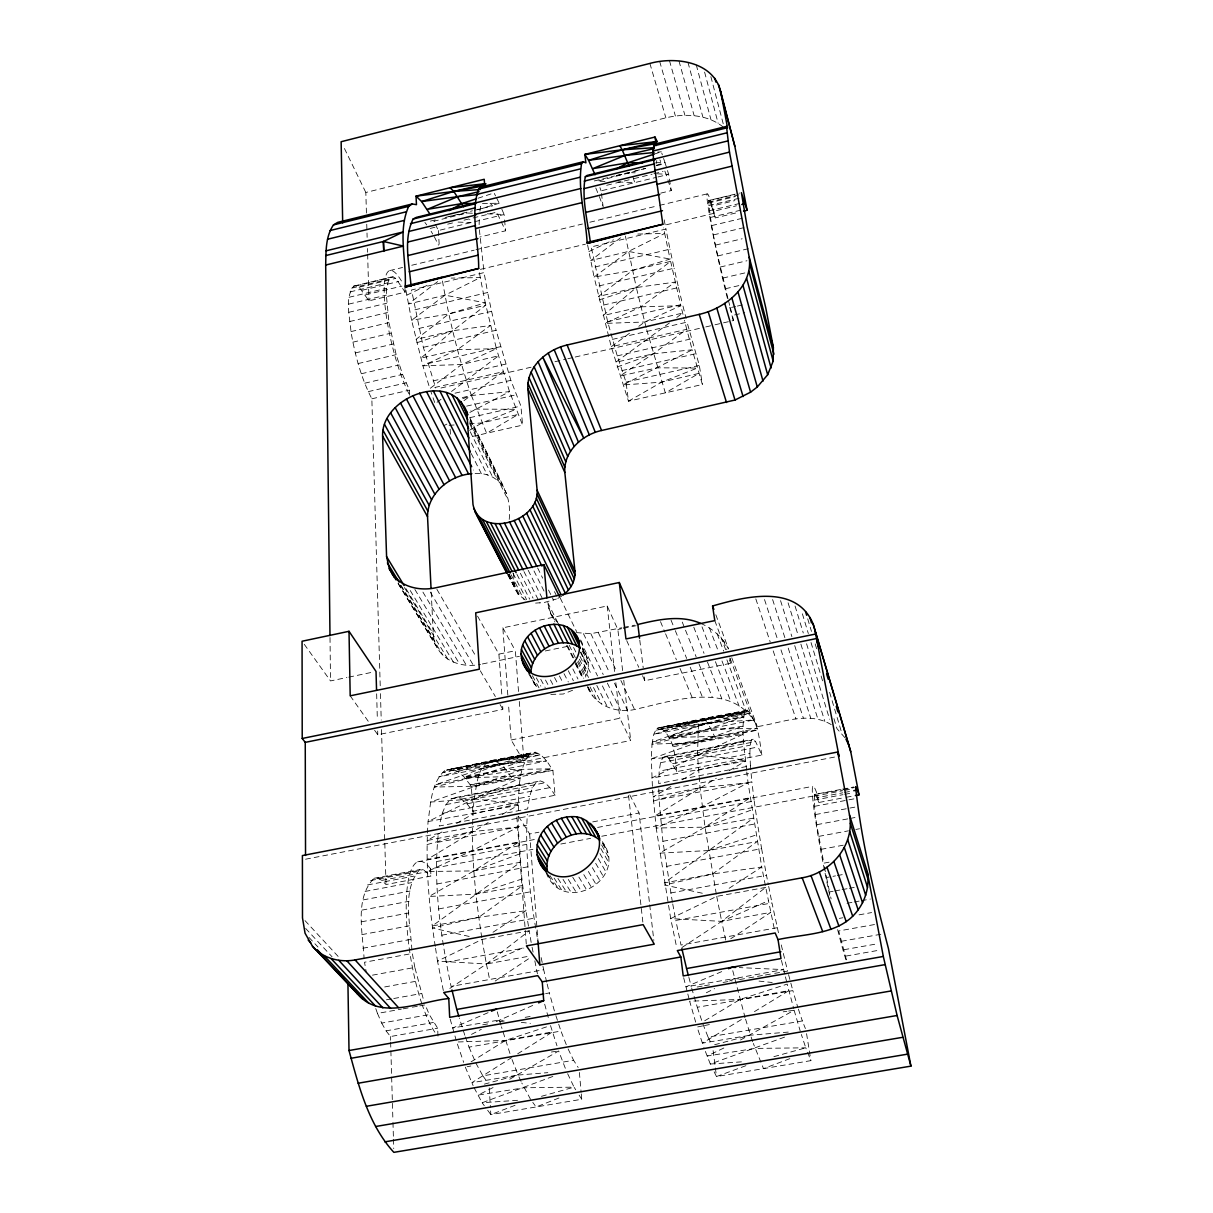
<?xml version="1.0" encoding="UTF-8"?>
<svg xmlns="http://www.w3.org/2000/svg" width="1213" height="1213" viewBox="0 0 1213 1213"><rect width="100%" height="100%" fill="white"/><g stroke="black" fill="none" stroke-linecap="round" stroke-linejoin="round"><path stroke-width="0.75" stroke-dasharray="5 3.75" d="M829.055 862.185L823.688 863.186C820.367 840.457 813.392 817.456 814.62 794.439L840.685 789.481M411.874 949.961C410.676 924.276 401.276 890.66 419.728 869.6L423.246 869.615L430.918 876.044L386.022 884.55L381.883 880.38L377.85 878.257L374.044 878.288C354.135 898.53 362.99 932.994 364.082 958.74M481.758 937.588C474.814 891.798 469.719 845.173 474.147 798.867C477.027 786.145 476.588 766.328 490.977 760.657L535.251 752.227L540.786 754.774L546.684 760.869L552.885 770.316L555.069 795.273L472.827 811.254L466.975 803.794L461.304 799.14L455.891 797.472L450.811 799.049L445.959 804.628L442.199 813.407L439.227 826.038L527.655 808.919L529.641 796.38L532.446 787.737L536.252 782.324L540.437 780.914L545.016 782.764L549.914 787.616L555.069 795.273M479.135 224.648L479.393 215.929M749.877 753.485L750.18 745.191L751.347 740.218L753.182 739.248L755.578 741.568L761.855 755.077L676.748 771.62L668.909 758.519L665.588 756.396L662.798 757.534L660.524 762.704L659.175 771.15L658.674 783.537L750.422 765.767L749.877 753.485L659.175 771.15M546.729 982.242L543.682 969.748L451.069 986.427C440.653 936.269 432.935 884.55 438.348 833.316M409.691 395.226L409.463 390.116L402.58 374.392L396.151 354.651L388.964 322.582L386.356 295.108L386.644 288.254L388.888 279.187L390.768 277.171L393.088 276.913L395.756 278.368L405.127 292.181L368.995 300.839L359.109 287.193L356.243 285.783L353.741 286.101C344.219 298.777 350.087 317.018 350.951 331.604C354.969 354.742 361.004 377.865 371.845 398.804L380.23 686.088M435.27 946.383C428.75 905.171 425.308 863.262 428.068 821.55C430.751 804.113 430.827 783.264 444.822 770.482L535.251 752.227M761.855 755.077C759.353 739.733 758.504 722.144 747.284 710.181L745.025 710.939C740.4 730.317 745.04 750.62 746.556 770.194M538.648 945.412C531.036 902.245 524.623 858.288 527.321 814.348M472.827 811.254L471.357 786.342L464.321 777.139L457.513 771.271L450.978 768.951L537.571 753.303L490.977 760.657L444.822 770.482L530.187 753.546C516.859 770.391 519.24 794.06 518.194 814.348M656.491 163.376L656.764 160.571M727.952 298.716C720.598 266.269 711.106 233.76 708.665 200.539L739.581 193.079M747.284 710.181L702.433 718.718L699.825 721.022L698.4 725.768L697.505 755.214L700.068 787.722L705.026 827.13L716.398 894.663M479.923 211.107L480.651 206.498L477.058 207.378M546.153 872.754C563.014 916.831 630.078 878.667 602.285 841.655M578.404 660.903L585.924 675.975C590.731 666.741 587.668 656.188 582.467 647.878M405.93 290.301L411.601 320.308L448.825 313.894L485.806 305.145L452.692 330.77L420.881 358.169L457.483 349.662L496.42 348.677L509.521 391.632L522.591 425.126L472.327 436.483M587.623 245.041L594.097 277.049L632.473 270.393L670.592 261.386L636.325 287.557L603.104 315.592L640.889 306.828L680.827 305.721L684.026 318.473M449.811 988.443L486.413 964.017L529.247 930.796L531.415 943.987M681.918 947.55L721.69 921.364L765.737 887.4L774.804 931.281M437.62 281.613L408.447 304.023L445.004 295.184L480.272 277.58L479.302 272.106M620.571 237.763L590.701 260.568L628.455 251.44L664.694 233.457L663.587 227.938M463.973 400.654L503.077 371.724L431.661 388.205M669.455 322.916L615.719 362.278L653.201 353.817L692.183 349.799L702.388 384.491L628.486 401.185L611.231 346.751L594.097 277.049L628.455 251.44L670.076 259.051L680.827 305.721L644.679 322.006L638.599 326.509M676.793 317.427L682.661 313.045L644.679 322.006L605.014 323.386L640.889 306.828L675.232 282.053L636.325 287.557L598.479 296.472L632.473 270.393L670.076 259.051L664.694 233.457L634.49 234.124M441.047 399.289L435.088 403.732L431.009 391.981M451.494 391.511L498.482 355.834L461.607 364.522L422.897 365.795L411.601 320.308L445.004 295.184L485.276 302.841L496.42 348.677L461.607 364.522L429.842 388.63L422.897 365.795L457.483 349.662L490.461 325.478L452.692 330.77L416.014 339.397L448.825 313.894L485.276 302.841L480.272 277.58L451.1 278.095M629.471 333.257L611.231 346.751L686.74 329.314L692.183 349.799L622.785 385.006L661.722 382.125L698.991 373.377L665.331 392.86L646.559 329.239M664.208 219.856L665.922 229.03L591.156 246.936L607.668 321.703L617.235 355.879L625.999 382.125L628.486 401.185L661.722 382.125L697.354 368.055L657.279 367.812L619.949 376.03L653.201 353.817L686.74 329.314L684.481 320.277M518.194 816.167L518.194 827.069L472.752 850.419L427.446 871.495L473.874 870.904L520.347 862.261L432.237 925.974L478.726 917.316L525.926 910.69L528.944 928.961M652.579 790.133L656.188 828.024L705.026 827.13L753.303 818.153L664.239 882.958L712.592 873.966L761.749 867.007L765.373 885.551M495.222 981.014L530.627 957.406M730.711 938.771L770.801 912.358L721.69 921.364L670.698 918.59L656.188 828.024L702.251 806.554L748.072 782.855L746.768 771.999M493.009 932.251L525.926 910.69L521.893 879.031L518.194 827.069L472.418 831.587L427.203 840.533L443.518 831.041M729.134 888.28L761.749 867.007L748.072 782.855L700.068 787.722L653.064 797.017L670.895 786.479M702.327 893.238L664.557 885.005L712.592 873.966L757.2 841.534L708.619 850.54L659.538 853.164L705.026 827.13L750.21 797.745L654.929 815.94L716.277 778.23M469.173 936.466L432.45 927.99L478.726 917.316L522.712 885.46L475.936 894.133L429.068 896.468L473.874 870.904L518.967 841.928L427.249 859.441L488.763 822.187M517.678 1053.809L552.537 1031.884L505.457 1040.42L456.695 1042.012L463.669 1062.361M471.084 1061.86L505.457 1040.42L547.048 1026.714M754.441 1011.627L788.935 990.596L740.036 999.451L689.651 1001.195L695.671 1022.134M704.708 1020.785L740.036 999.451L787.207 984.107L793.666 1008.458M469.507 430.297L481.925 422.928L515.965 409.312L476.345 409.099L470.917 410.297M509.748 1079.221L558.647 1050.974L565.774 1069.457M557.798 598.418L561.74 596.099M682.237 779.762L698.43 770.179L745.313 759.914L697.505 755.214L651.32 758.807L652.473 788.405M729.256 770.634L745.464 761.142L651.745 778.094L697.505 755.214L743.372 734.183L697.202 742.735L652.018 744.13L651.32 758.807L743.053 726.193L697.52 732.713L652.397 741.977L698.4 725.768L744.555 712.713L655.672 730.317L745.025 710.939L659.993 727.497L656.567 728.482L653.731 734.32L652.018 744.13L697.52 732.713L743.493 716.928L653.731 734.32L699.825 721.022L744.888 711.455L656.567 728.482L702.433 718.718L748.527 711.5L659.993 727.497C674.185 737.125 675.262 756.124 676.748 771.62M456.573 823.46L472.888 813.984L518.178 804.037L474.147 798.867L430.554 802.051L522.015 769.755L478.771 775.865L435.27 784.811L481.849 768.602L528.701 755.487L485.564 763.508L438.879 776.82L525.35 760.081L478.771 775.865L434.254 787.055L476.103 786.176L520.635 777.942L474.147 798.867L428.068 821.55L518.178 805.265L501.833 814.666M740.491 1039.996L794.136 1010.247L800.246 1031.126M471.493 1034.386L481.349 1029.306M496.132 1021.664L533.493 1005.107M443.624 425.763L446.9 424.095M469.81 412.435L509.521 391.632L471.417 395.529L460.515 397.985M706.315 992.78L714.639 988.58M729.635 980.999L734.623 978.482L783.674 969.596L739.324 967.595M493.054 1087.561L478.028 1095.081L524.031 1087.773L574.037 1087.151L575.72 1089.774M572.597 690.258L563.226 694.033L550.308 694.412M529.247 930.796L482.031 939.438L437.514 961.105L443.351 990.672M765.737 887.4L716.716 896.377L670.698 918.59L676.596 947.019M723.827 1048.017L707.179 1056.038L755.002 1048.411L805.781 1047.82L810.89 1060.632L716.489 1076.553L712.622 1068.729M406.734 295.168L430.236 283.887M588.866 251.591L613.535 239.825M435.543 948.232L437.514 961.105L486.413 964.017L524.501 947.065M725.723 940.105L721.69 921.364L768.345 900.789M488.081 1012.673L452.707 1027.987L499.422 1019.981L503.077 1020.376M535.585 603.104L544.379 602.467L556.388 599.025M721.72 971.613L685.982 986.821L734.623 978.482L742.144 979.285M552.855 1076.462L482.137 1102.753L473.707 1087.015M558.966 1097.992L536.116 1106.969L532.795 1102.42M515.025 1105.331L490.84 1114.595L485.397 1107.196M784.584 1037.115L710.302 1064.028L703.889 1047.607M789.875 1058.646L763.508 1068.623L753.318 1043.453M473.874 870.904L519.589 853.982M462.729 398.728L471.417 395.529C458.575 357.88 449.007 319.155 442.29 279.945M705.026 827.13L751.939 809.814M745.904 1065.696L716.489 1076.553L712.986 1049.654M617.099 366.993L653.201 353.817M485.564 763.508L529.747 754.107L486.807 762.416L442.957 772.469L495.42 761.173L540.786 754.774L500.241 763.978L464.321 777.139L546.684 760.869L500.241 763.978L453.723 769.921M673.503 746.617L757.837 730.044L714.7 736.382L668.909 737.565L711.318 729.074L757.185 728.437L672.699 745.055L715.518 738.353L707.725 722.918L668.53 736.822L753.758 719.991L707.725 722.918L661.692 728.71L704.859 719.658L750.225 713.305L707.725 722.918L664.011 730.378M416.787 342.779L452.692 330.77M599.267 299.899L636.325 287.557L625.392 236.05M477.998 198.25L494.055 192.928L495.541 195.884M654.262 154.096L661.312 151.777L662.359 154.87M475.936 894.133L521.893 879.031M708.619 850.54L756.033 835.029M474.147 798.867L519.513 784.629M697.505 755.214L743.63 740.718M477.619 209.758L499.24 203.268L500.635 206.483M605.014 181.434L597.584 181.146L645.589 168.44M656.188 165.286L665.012 162.648L668.666 174.338L671.274 190.577L660.236 193.261M427.021 844.612L472.418 831.587M653.352 801.08L700.068 787.722M541.438 1096.325L574.037 1087.151L566.426 1071.14M773.909 1056.659L805.781 1047.82L801.353 1034.462M484.366 1084.134L518.103 1075.052L547.836 1072.641M714.639 1044.742L750.483 1035.189L789.193 1032.02M472.403 213.215L466.808 213.003L433.86 221.251L437.59 221.373M366.432 213.033L365.826 192.488L665.876 117.843C685.466 113.143 708.362 114.31 724.297 127.926M430.388 221.115L435.876 219.765M445.019 217.521L472.479 210.804M474.298 210.349L492.599 205.861L488.839 201.843M594.325 180.949L614.475 176.006M616.31 175.551L632.807 171.518M634.642 171.063L645.634 168.364M656.642 165.681L662.131 164.331L659.857 159.873M434.967 227.256L429.523 228.59L432.738 234.033M447.673 224.147L453.116 222.813M464.018 220.16L471.281 218.385M473.085 217.946L496.693 212.169L505.548 230.804L479.787 237.051M606.667 185.301L613.945 183.512M615.764 183.072L632.125 179.069M633.929 178.629L652.109 174.187M653.928 173.747L663.026 171.518M435.361 224.344L438.363 230.546L471.144 222.555L469.704 219.371M474.814 221.661L504.123 214.504L504.426 218.128M603.195 207.105L601.087 190.835L656.188 177.386M657.962 176.962L668.666 174.338L657.507 173.838M389.707 270.59L402.564 267.482M411.738 265.268L474.147 250.181M475.981 249.742L582.452 224.011M589.806 222.237L657.719 205.816M659.554 205.376L707.285 193.853M353.741 286.101L390.768 277.171M356.243 285.783L393.088 276.913M708.665 200.539L734.593 194.58M351.664 288.148L388.888 279.187M708.468 202.177L739.551 194.687M359.109 287.193L395.756 278.368M709.271 200.691L710.272 202.601L735.457 196.536M350.087 291.908L387.493 282.902M708.68 205.603L739.93 198.083M362.247 290.241L398.713 281.477M710.272 202.601L711.622 206.195L734.881 200.6M349.071 297.276L386.644 288.254M709.317 210.744L740.809 203.178M365.568 294.835L401.867 286.116M711.622 206.195L713.274 211.365L736.412 205.801M480.439 269.362L585.424 244.177M666.468 224.739L714.351 213.245L715.185 217.915L738.232 212.396M348.631 304.145L386.356 295.108M710.363 217.461L741.977 209.879M479.378 229.697L484.063 272.591L411.525 289.968L423.352 347.327L435.679 387.993M348.798 312.302L386.644 303.265M711.773 225.573L743.524 217.991M349.587 321.551L387.523 312.514M713.547 234.882L745.373 227.301M414.922 309.815L487.641 292.515L484.063 272.591M595.022 266.981L669.985 249.15L665.922 229.03M350.951 331.604L388.964 322.582M715.609 245.087L742.174 238.779M352.862 342.172L390.92 333.181M717.899 255.913L749.816 248.362M418.788 328.496L491.583 311.301L487.641 292.515M599.055 285.919L674.094 268.194L669.985 249.15M355.288 352.938L393.346 343.976M720.355 267.012L746.965 260.75M423.352 347.327L496.102 330.285L510.87 380.336L520.923 406.052L522.591 425.126M603.513 305.085L678.492 287.511L674.094 268.194M358.123 363.566L396.151 354.651M722.903 278.065L745.934 272.667M361.292 373.756L399.259 364.901M725.465 288.739L739.612 285.434M427.825 363.612L500.438 346.691M607.668 321.703L682.525 304.266L686.118 318.549M364.719 383.202L402.58 374.392M368.267 391.632L406.021 382.883M728.437 300.521L730.317 307.708L735.594 306.48M737.352 306.085L742.629 304.857M433.177 380.882L505.563 364.127M612.429 339.382L687.028 322.127L699.34 365.447L702.388 384.491M371.845 398.804L409.463 390.116M714.988 324.796L733.38 320.55L732.47 315.456L744.737 312.62M440.956 388.008L531.067 367.221M554.978 361.701L566.016 359.154M567.851 358.73L573.37 357.456M575.205 357.031L703.949 327.343M705.784 326.919L713.153 325.22M455.027 393.179L510.87 380.336M617.235 355.879L691.486 338.791M466.596 406.128L516.192 394.786M621.935 370.602L695.731 353.726M469.81 417.681L520.923 406.052M625.999 382.125L699.34 365.447M507.822 695.125L502.834 627.834L607.182 605.984L617.857 629.486L622.648 670.88M304.266 644.3L330.512 680.933L346.888 677.521M348.722 677.142L372.376 672.229M576.342 632.61L590.852 633.686L621.829 627.788M623.634 627.409L634.49 625.165M477.558 616.128L498.907 654.125L515.343 650.729L518.573 692.077M617.857 629.486L621.511 628.728M623.346 628.349L636.143 625.696M482.38 663.966L519.391 656.324M545.304 650.956L569.367 645.998M481.849 768.602L525.487 759.687M698.4 725.768L743.508 716.549M374.605 730.256L377.789 734.744L502.895 709.423L502.622 705.739M642.526 675.671L644.785 680.69L730.726 663.284L729.892 657.901M467.141 1066.743L470.826 1066M702.615 1025.91L697.081 1027.032L703.388 1046.122M704.465 1025.546L711.834 1024.06M587.668 687.271C594.84 705.405 616.295 713.638 634.566 709.514C672.806 700.993 733.683 679.492 757.291 726.602C781.111 723.115 808.313 710.727 831.254 724.631M511.143 739.975L619.843 718.263L630.699 740.521L524.001 761.612L511.143 739.975L508.505 704.465M471.357 786.342L552.885 770.316L510.809 776.487L470.219 784.872L511.977 778.367C506.852 770.968 501.06 760.885 490.977 760.657M455.891 797.472L540.437 780.914M665.588 756.396L753.182 739.248M662.798 757.534L751.347 740.218M450.811 799.049L536.252 782.324M461.304 799.14L545.016 782.764M668.909 758.519L755.578 741.568M445.959 804.628L532.446 787.737M660.524 762.704L750.18 745.191M466.975 803.794L549.914 787.616M672.639 763.659L758.489 746.905M442.199 813.407L529.641 796.38M616.917 175.476L629.638 173.019M449.022 216.414L466.808 213.003M305.555 859.213L837.152 756.563M437.256 842.398L526.639 825.204M672.381 902.138L662.889 841.306L659.099 799.716L751.878 781.869L750.422 765.767M518.588 816.425L529.641 833.983L538.921 832.209M592.717 821.898L639.084 813.013L649.501 902.957M417.681 861.806L536.389 839.138M597.6 827.448L812.755 786.342M436.468 861.579L526.715 844.369M660.494 818.851L754.198 800.974L751.878 781.869M374.044 878.288L419.728 869.6M842.55 789.117L853.709 786.994M377.85 878.257L423.246 869.615M814.62 794.439L841.488 790.042M843.338 789.678L854.437 787.571M421.851 1003.773A91.036 23.381 81 0 1 406.598 894.754A91.036 23.381 81 0 1 430.6 868.811L532.916 849.358M560.815 844.036L590.579 838.38M601.739 836.257L817.517 795.212L818.805 802.49L844.384 797.638M370.587 880.532L416.559 871.783M814.105 796.168L842.792 790.709M844.582 790.376L851.753 789.011M381.883 880.38L427.006 871.798M815.606 794.955L817.016 797.684L842.732 792.802M844.582 792.438L851.92 791.043M367.554 884.929L413.83 876.15M814.075 800.155L842.959 794.667M844.764 794.318L851.981 792.953M846.219 797.29L853.527 795.91M365.068 891.449L411.632 882.624M814.545 806.327L854.528 798.76M436.892 883.989L527.943 866.795M662.889 841.306L757.458 823.46L754.198 800.974M363.172 899.91L410.024 891.07M815.5 814.56L855.756 806.963M361.974 910.114L409.084 901.274M816.94 824.658L848.236 818.79M850.07 818.441L857.439 817.062M361.489 921.804L408.842 912.964M818.82 836.364L848.433 830.829M855.832 829.434L859.532 828.752M438.681 908.931L530.384 891.813M666.331 866.431L761.612 848.645L757.458 823.46M361.747 934.647L409.312 925.807M821.095 849.327L843.399 845.173M362.778 948.248L410.479 939.453M441.759 935.208L533.963 918.211M670.668 892.995L766.48 875.316L768.314 884.52M824.4 866.764L826.538 877.53L835.514 875.877M837.304 875.559L842.671 874.558M482.031 939.438L486.413 964.017L530.066 956.026M372.467 975.161L414.831 967.443L423.564 1000.028M833.149 891.252L829.571 891.904L831.117 898.894M834.953 890.918L840.336 889.948M842.125 889.614L847.523 888.644M849.312 888.31L854.695 887.325M446.126 962.258L523.834 948.111M672.73 903.973L675.808 920.44L771.968 902.927L778.958 935.011M384.703 986.942L417.863 980.938M847.023 903.291L852.405 902.32M854.21 901.987L859.592 901.016M861.382 900.683L870.358 899.06M777.275 927.718L681.009 945.033L675.808 920.44M386.401 999.83L391.92 998.845M393.755 998.511L421.366 993.553M839.32 918.393L842.914 917.741M859.047 914.845L871.601 912.585M375.772 1008.594L377.47 1013.416L401.336 1009.155M403.171 1008.822L410.525 1007.518M412.359 1007.184L417.863 1006.199M419.698 1005.865L425.217 1004.88L429.296 1014.614L437.65 1028.199L437.999 1036.205M874.482 924.549L838.699 930.947L847.174 962.546M545.638 993.614L549.337 992.947L554.735 1012.127M377.47 1013.416L381.686 1023.075L429.296 1014.614M841.443 941.273L882.397 933.995M381.686 1023.075L386.068 1030.853L433.481 1022.453M843.914 949.718L877.272 943.82M386.068 1030.853L390.465 1036.539L437.65 1028.199M846.037 956.056L879.213 950.204M482.713 1024.818L488.248 1023.848M499.331 1021.892L504.881 1020.921M525.184 1017.343L530.733 1016.358M697.187 987.018L702.721 986.048M704.571 985.714L711.955 984.425M723.024 982.469L732.258 980.847M739.627 979.543L747.011 978.239M748.861 977.905L763.629 975.313M765.464 974.979L772.848 973.69M774.698 973.357L787.616 971.082L781.066 944.123M465.398 1036.918L469.006 1047.137L560.967 1031.08L567.32 1047.319M691.653 988.004L697.293 1007.275L792.847 990.596L797.82 1007.412M475.905 1063.149L482.85 1075.87L573.597 1060.268L578.161 1067.455M702.843 1023.848L708.104 1037.145L802.354 1020.937L805.387 1028.548M457.513 771.271L500.241 763.978M581.27 1093.914L581.74 1099.266L490.84 1114.595L490.522 1109.258M752.742 1041.8L750.483 1035.189L702.403 1043.135L745.025 1017.358L732.697 970.476M521.059 1081.405L518.103 1075.052L471.887 1082.678L511.325 1057.797L501.439 1026.789M783.219 1011.824L786.858 1011.308M788.677 1011.035L794.136 1010.247M551.369 1052.02L558.647 1050.974M398.198 583.711L439.03 650.699C448.249 663.572 465.656 667.529 480.53 664.345M657.658 152.141L661.312 151.777M449.098 425.354L454.572 424.944M469.158 423.868L481.925 422.928L518.118 414.437L486.625 433.253L471.417 395.529M741.431 1061.86L710.302 1064.028L711.849 1067.167M517.542 1100.297L482.137 1102.753L484.305 1105.71M482.456 203.405L499.24 203.268L496.284 197.355M655.717 162.678L665.012 162.648L662.889 156.432M458.089 222.085L471.144 222.555M618.039 181.95L634.778 182.617L632.564 175.976M487.323 213.822L504.123 214.504L501.333 208.09M631.457 172.671L635.172 172.837M509.217 519.422C511.598 495.799 501.909 472.312 475.071 473.404L473.373 470.038M759.035 981.09L772.196 982.5M521.317 1022.377L530.445 1023.378M702.433 718.718L704.859 719.658L707.725 722.918M507.701 574.735L518.285 594.461L526.29 600.693M700.659 623.361C712.501 628.455 722.66 637.356 728.497 648.925L715.761 614.566M844.915 737.686L836.985 728.679L833.74 717.899M308.921 937.361L317.988 947.019M558.389 623.588L550.672 613.581L547.245 601.542L557.343 621.738M305.661 928.461L332.059 956.784M305.009 920.622L340.14 958.604M528.868 674.094L537.132 687.801L529.929 674.595M424.899 222.449L426.749 224.905M482.85 1075.87L488.005 1082.906M350.193 695.822L368.236 721.28M583.392 651.154L585.788 654.641M603.104 843.687L605.712 847.751M546.851 872.814L550.854 880.138M548.124 875.164L553.765 884.004M549.883 875.498L557.374 887.279M579.147 1095.187L581.74 1099.266M554.129 878.091L561.574 889.842M557.935 878.424L566.259 891.646M563.029 879.395L571.293 892.616M568.321 879.486L576.509 892.723M572.748 877.242L581.785 891.949M398.076 583.15L439.03 650.699M578.874 877.075L586.925 890.342M401.003 585.303L434.102 639.767L436.043 645.483M400.335 585.197L442.972 655.293M406.037 588.745L433.253 633.702L434.102 639.767M404.399 587.517L447.824 659.129M410.252 590.549L453.419 662.131M583.817 874.634L591.823 887.946M414.891 589.457L459.666 664.193M422.928 592.111L466.368 665.27M588.366 871.465L596.296 884.808M430.312 592.08L473.388 665.315M592.353 867.659L600.223 881.047M480.287 670.789L495.359 696.535M500.059 704.586L502.895 709.423M436.907 589.351L475.799 656.203M595.674 863.322L603.498 876.756M598.236 858.592L606.015 872.071M599.965 853.603L607.713 867.128M600.814 848.509L608.532 862.079M602.376 843.141L607.516 852.254M601.618 844.976L608.471 857.075M530.581 1099.387L521.802 1082.997M502.834 627.834L515.343 650.729M532.401 675.717L539.588 688.923M536.358 677.87L540.816 686.118M540.755 679.325L545.198 687.574M545.501 680.038L548.14 684.981M550.429 679.977L553.052 684.936M554.523 677.506L558.01 684.117M559.405 675.929L562.862 682.555M509.202 574.204L514.373 584.166L516.329 591.322M508.808 574.052L520.832 597.221M508.111 574.583L515.009 587.865M507.944 574.598L518.285 594.461M534.448 684.496L531.324 676.627M511.067 574.704L523.925 599.51M512.963 573.173L526.609 599.631M564.03 673.655L568.321 681.964M516.95 574.371L529.687 599.192M629.82 794.94L639.084 813.013M568.291 670.759L573.385 680.736M520.392 573.309L533.053 598.13M524.001 571.626L539.952 603.088M572.87 668.985L577.949 678.992M550.672 613.581L554.872 621.951M566.653 645.407L575.053 662.146M575.902 663.829L583.468 678.901M575.159 663.435L582.71 678.476M528.201 570.292L542.666 599.086M569.231 645.271L576.706 660.463M577.57 661.964L585.121 677.294M590.094 686.983L596.766 700.341M471.251 453.571L481.394 473.798M548.397 607.743L555.706 622.254M567.441 645.65L575.341 661.464M575.826 662.359L583.756 678.249M588.396 687.422L592.596 695.777M533.993 570.929L544.121 591.277M573.597 647.499L576.084 652.488M579.389 659.159L588.517 677.491M593.491 687.498L601.769 704.162M471.402 443.063L487.338 475.102M580.375 652.185L591.883 675.505M596.811 685.497L607.501 707.149M470.25 431.767L492.781 477.316M537.632 567.972L542.666 578.146M548.534 590.034L553.583 600.223M580.057 656.491L587.532 671.593M708.104 1037.145L711.773 1044.575M434.345 236.762L438.5 245.178M469.643 421.851L507.595 499.074M470.144 424.702L497.542 480.348M580.875 652.003L588.335 667.15M469.901 417.909L504.563 488.627M470.326 419.653L506.609 493.646M554.462 591.626L556.964 596.72M582.483 648.424L587.441 658.553M470.083 420.123L501.5 484.154M582.513 650.956L588.305 662.768M560.239 598.115L576.6 631.594M580.678 639.964L582.316 643.315L585.773 677.097M580.405 640.934L597.524 675.914M602.406 685.906L613.808 709.226M344.431 148.502L365.826 192.488M583.453 633.671L603.24 674.549M607.349 683.071L620.54 710.333M568.109 1048.942L573.597 1060.268M590.852 633.686L609.593 672.912M614.475 683.146L627.515 710.424M598.343 632.655L616.856 671.941M620.874 680.478L634.566 709.514M626.712 640.616L638.766 667.332M469.006 1047.137L474.526 1059.95M465.307 1067.122L473.1 1085.574M595.765 187.954L597.918 193.125M660.509 621.663L664.845 632.064M665.573 633.793L676.414 659.811M680.038 668.469L692.335 697.96M671.062 620.237L674.61 628.925M675.307 630.669L686.664 658.462M690.212 667.165L702.266 696.702M682.252 622.072L696.171 656.885M698.946 663.845L712.167 696.914M693.791 627.197L704.025 653.322M707.452 662.025L721.78 698.597M587.683 686.376L589.351 690.622M512.007 1059.525L518.103 1075.052M702.009 626.833L711.409 651.214M715.427 661.661L730.863 701.721M709.438 627.909L718.02 650.532M721.993 660.964L739.157 706.193M717.141 633.793L723.661 651.154M726.905 659.842L746.465 711.94M817.016 797.684L818.805 802.49M714.791 620.616L725.632 649.637M729.453 659.872L730.726 663.284M723.555 640.858L726.845 649.713M730.15 658.568L752.56 718.793M731.773 657.749L757.291 726.602M599.343 196.567L602.558 205.346M599.919 187.606L601.087 190.835M464.806 1035.22L459.333 1018.056M664.845 171.078L667.286 178.114M798.381 1009.11L802.354 1020.937M755.82 598.919L770.194 641.92M773.197 650.881L795.971 718.991M697.293 1007.275L702.297 1022.195M555.872 1015.569L558.132 1022.468M558.693 1024.181L560.967 1031.08M764.524 599.586L777.457 639.069M780.99 649.85L803.355 718.066M772.62 599.571L785.327 639.099M788.223 648.091L810.739 718.172M550.505 1025.576L556.979 1045.773M667.893 179.873L671.274 190.577M780.55 600.647L791.892 636.613M794.712 645.604L817.971 719.324M788.086 602.816L798.109 635.187M800.898 644.179L824.855 721.492M745.57 1019.132L750.483 1035.189M795.061 606.03L803.279 632.989M806.569 643.769L829.601 719.248M802.384 613.808L808.328 633.55M811.027 642.526L823.46 683.798M807.722 618.857L811.467 631.397M815.197 643.936L817.335 651.108M829.616 692.32L841.913 733.531M649.88 63.425L665.876 117.843M500.939 1025.091L496.996 1010.854M713.274 211.365L715.185 217.915M659.69 61.484L675.398 116.008M450.175 1019.117L456.194 1040.269M669.47 60.65L684.905 115.28M678.962 60.938L694.139 115.66M730.317 307.708L732.47 315.456M687.968 62.363L702.903 117.161M544.682 1004.212L549.049 1020.239M696.262 64.88L710.985 119.738M788.571 974.63L792.847 990.596M704.601 72.098L718.172 123.362M710.863 76.646L723.342 124.257M646.089 327.434L636.325 287.557M688.878 977.375L691.198 986.23M683.662 977.739L687.362 992.219M687.816 994.008L689.196 999.406M781.445 960.408L785.008 975.04M785.448 976.844L786.767 982.303M547.154 984.031L549.337 992.947M678.492 287.511L682.525 304.266M491.583 311.301L496.102 330.285M826.538 877.53L829.192 890.115M486.413 964.017L489.84 980.453M541.165 957.588L542.605 964.532M542.954 966.276L543.682 969.748M532.082 947.232L533.386 953.721M534.827 960.878L537.42 973.781M768.678 886.369L771.968 902.927M716.716 896.377L721.69 921.364M761.612 848.645L766.48 875.316M414.831 967.443L412.344 953.463L364.522 962.243L366.341 972.69M806.569 1033.658L810.89 1060.632M639.782 640.085L643.193 667.772M644.33 676.99L644.785 680.69M623.74 680.296L630.699 740.521M649.713 904.837L653.837 940.439M607.182 605.984L614.566 671.486M615.84 682.707L619.843 718.263M628.546 795.394L643.133 924.64M504.593 219.932L505.548 230.804M579.389 1072.474L581.118 1092.125M513.493 573.067L514.373 584.166M519.3 701.478L524.001 761.612M529.641 833.983L538.102 942.395M516.859 816.986L526.275 944.032M498.907 654.125L501.955 696.52M438.363 230.546L439.318 246.861M450.144 429.19L450.463 434.39M489.248 1087.879L490.416 1107.469M431.221 592.171L433.253 633.702M404.93 287.481L405.127 292.181M430.6 868.811L430.918 876.044M366.751 224.238L367.13 237.323M367.463 248.529L367.569 252.259M367.63 254.139L368.995 300.839M380.457 693.654L381.231 720.113M381.504 729.559L386.022 884.55M390.465 1036.539L390.571 1040.269M390.631 1042.134L392.921 1120.6M392.967 1122.465L393.406 1137.4M393.467 1139.28L393.74 1148.62M376.652 693.806L377.364 719.855M377.683 731.03L377.789 734.744M658.811 788.935L659.099 799.716M330.012 637.492L330.512 680.933M408.948 393.785A71.537 15.36 76.4 0 1 384.4 297.412A71.537 15.36 76.4 0 1 403.019 283.781M845.931 959.726A94.114 5.762 78.4 0 1 837.577 929.37M829.707 895.285A94.114 5.762 78.4 0 1 824.825 871.935M824.461 870.13A94.114 5.762 78.4 0 1 817.517 795.212M434.891 1032.202A91.036 23.381 81 0 1 422.412 1005.41M733.38 320.55A73.447 3.73 77.3 0 1 729.513 306.404M727.375 298.11A73.447 3.73 77.3 0 1 708.301 208.211A73.447 3.73 77.3 0 1 714.351 213.245M505.851 769.633L464.852 777.836L510.809 776.487L551.885 768.815L505.851 769.633"/><path stroke-width="1.5" d="M394.316 577.327L389.312 568.776L386.583 556.631L382.611 436.074C381.064 395.089 457.801 368.555 467.172 416.817L472.979 504.396C479.832 539.254 539.573 522.136 537.116 490.264L527.852 388.645C526.745 366.538 547.108 349.587 567.123 344.992L699.234 314.364C725.086 308.602 753.212 286.389 749.225 257.262L729.483 152.125L726.511 126.395L654.52 144.165L653.049 151.003L653.473 159.191L662.844 224.253L587.304 243.404L587.122 242.433C585.636 216.354 577.388 189.88 581.543 163.71L583.362 161.723L585.894 162.876L584.833 154.385L654.99 137.039L657.173 141.542L622.208 149.821L588.593 160.313L584.833 154.385L622.208 149.821L653.974 147.683M329.981 635.612L325.691 265.041C326.009 251.485 325.493 236.535 333.484 224.905L337.745 222.358L412.238 203.966L416.468 204.663L416.029 196.157L484.214 179.281L484.775 186.089M412.238 203.966L408.705 206.346C397.53 231.183 406.552 260.007 405.233 286.086L405.385 287.056L478.665 268.467C478.938 242.388 470.022 214.61 478.513 189.137L481.364 186.908L583.362 161.723M590.231 241.448C587.486 220.16 581.391 198.189 585.303 176.749L587.062 175.445L654.368 158.918M431.04 588.411L427.537 516.693C427.34 493.403 449.796 475.299 471.827 473.676M778.033 939.59L780.99 958.573L683.192 975.919L680.857 956.981L677.324 950.567L775.168 932.994L778.033 939.59C805.159 933.51 840.048 935.284 858.152 909.841C866.112 898.909 869.676 884.899 867.25 871.54L849.494 815.015L837.728 752.015L302.401 855.574L302.492 917.907L305.054 933.222L312.469 946.231L357.577 994.084C381.003 1020.997 420.289 1001.347 448.765 998.526L449.674 1017.343L543.712 1000.649L542.241 981.802L537.784 975.631L443.715 992.522L448.765 998.526M312.469 946.231C322.764 958.331 339.761 962.804 355.075 959.923L802.172 877.787C830.92 873.163 855.18 844.657 849.494 815.015M411.071 286.329C409.388 264.343 402.974 239.734 413.102 219.037L416.377 217.37L476.254 202.662M537.071 854.725L547.457 871.07C542.332 844.081 578.707 821.868 599.783 840.2C595.34 827.766 586.167 815.849 571.748 816.652C562.741 816.667 553.947 820.337 547.366 826.432C534.963 837.288 533.129 857.348 544.258 869.797M571.126 629.532L580.314 648.182C561.922 634.141 531.521 649.425 530.96 672.32L521.014 654.019C520.938 624.998 568.897 611.246 579.162 641.116M562.938 595.158C570.413 589.761 575.766 580.709 574.947 571.278L564.833 472.479C563.348 451.448 582.331 434.679 601.557 430.494L735.002 400.032L750.589 392.178L757.291 386.992L767.662 374.756L773.181 361.125L773.363 347.494L765.752 307.768L747.147 226.876L741.401 192.64L747.087 210.274L743.539 211.123M449.083 210.653L461.941 203.587L476.209 198.841M616.462 168.88L627.849 162.785L654.262 154.096M325.812 255.549L383.414 241.478L403.292 231.926L326.07 250.818M538.602 1002.878L543.712 1000.649M491.462 1011.217L496.511 1009.034M728.528 968.717L731.939 967.261L735.639 967.428M486.004 183.815L453.798 191.427L421.624 201.54L416.029 196.157L453.798 191.427L480.166 189.546M405.385 287.056L441.835 277.307M587.304 243.404L624.862 233.381M333.484 224.905L408.705 206.346M478.513 189.137L581.543 163.71M653.413 145.985L726.147 128.032M330.042 230.561L405.976 211.866M476.451 194.505L580.481 168.88M653.049 151.003L726.526 132.914M327.54 239.249L404.141 220.432M475.253 202.965L580.223 177.189M653.473 159.191L727.633 140.981M413.102 219.037L475.329 203.754M585.303 176.749L655.065 159.616M410.479 223.692L475.253 207.817M584.226 181.101L654.671 163.816M474.98 214.398L580.83 188.5M654.702 170.427L729.483 152.125M408.66 231.486L475.799 215.065M583.908 188.637L654.99 171.245M407.826 242.024L475.481 225.542M584.423 198.993L656.066 181.525M325.691 265.041L403.459 246.103L383.414 241.478L383.778 251.394M475.663 228.529L582.27 202.571M656.688 184.452L732.03 166.12M407.962 255.518L477.937 238.536M585.788 212.381L659.796 194.429M409.221 271.773L477.831 255.23M588.078 228.651L662.51 210.698M741.765 204.512L745.313 203.663M405.233 286.086L478.665 268.467M587.122 242.433L662.844 224.253M654.095 148.593L624.877 155.476L588.593 160.313L595.067 174.763M479.044 191.669L457.741 196.673L421.624 201.54L429.705 213.715M559.42 596.447L543.894 564.636L435.967 587.729C420.486 591.125 402.11 587.562 392.36 574.128M376.546 690.076L376.03 671.471L349.01 631.306L302.067 641.237L302.219 738.474L305.251 742.371L305.54 855.438M639.554 638.235L637.962 625.317L619.282 582.513L475.708 612.823L479.347 669.182L350.193 695.822L349.01 631.306M619.282 582.513L625.953 638.948L714.791 620.616L712.577 605.969C744.191 596.932 796.319 583.362 813.119 623.952L850.738 751.696L859.001 794.864L855.347 795.561M638.099 624.422C658.432 619.555 680.584 614.642 700.659 623.361M302.219 738.474L815.667 634.02L839.017 756.215L837.728 752.015M305.251 742.371L816.986 638.447M853.755 790.694L857.439 789.997L859.001 794.864M657.173 141.542L619.798 145.742L622.208 149.821L656.188 143.528M484.199 183.8L450.053 187.742L453.798 191.427L485.367 185.574M539.846 964.835L654.262 944.184L643.133 924.64L526.412 945.897L539.846 964.835L538.102 942.395M542.241 981.802L680.857 956.981M451.949 989.96L456.785 1009.428L543.788 993.947M681.873 948.657L686.558 968.535L780.899 951.75M349.01 1050.534L883.322 956.451L897.104 1015.493L910.933 1066.121L393.846 1152.35C368.343 1124.36 358.775 1086.151 349.01 1050.534L347.934 983.5M350.936 1058.297L885.156 964.608M358.123 1083.239L891.206 990.93M366.356 1106.286L897.104 1015.493M375.575 1126.513L902.654 1037.312M384.809 1141.858L907.263 1054.203M477.71 194.611L457.741 196.673L427.234 209.364L461.941 203.587L474.996 203.466M654.019 152.504L624.877 155.476L592.596 168.683L627.849 162.785L642.708 162.739M521.014 654.019C524.137 696.808 594.203 671.729 576.66 636.037M540.498 863.883C563.848 899.53 621.86 853.361 590.291 823.384M317.806 951.432L362.748 999.133M324.068 955.601L368.782 1003.181M308.178 940.105L310.755 942.85M317.215 949.703L323.689 956.572M337.896 971.674L344.356 978.542M331.119 958.604L375.545 1006.108M338.776 960.347L382.853 1007.836M747.087 210.274L734.82 146.197L720.628 91.309C713.214 61.408 675.277 56.374 649.88 63.425L341.141 141.724L342.688 222.874M346.827 960.787L390.541 1008.321M355.075 959.923L398.41 1007.548M453.798 191.427L463.563 206.726M355.485 991.112L357.577 994.084M726.511 126.395L727.573 127.926L720.628 91.309M538.36 859.486L545.911 871.343M543.424 867.795L546.244 872.208M536.677 849.752L547.048 866.143M537.162 844.688L547.518 861.139M538.542 839.684L548.852 856.196M540.74 834.893L551.005 851.465M543.712 830.435L553.916 847.053M389.312 568.776L396.135 579.966M387.372 562.893L399.062 582.104M547.366 826.432L557.495 843.111M386.583 556.631L404.081 585.53M551.581 823.005L561.649 839.73M556.282 820.261L566.274 837.015M561.301 818.244L571.202 835.044M566.501 817.031L576.327 833.847M571.748 816.652L581.497 833.498M576.888 817.122L586.576 833.968M581.785 818.426L591.398 835.272M586.288 820.534L595.841 837.364M598.1 835.56L599.813 838.592M596.28 831.011L598.843 835.575M593.642 826.917L598.813 836.06M382.611 436.074L427.537 516.693M382.99 430.251L427.81 511.022M384.506 424.338L429.144 505.29M387.099 418.515L431.525 499.65M521.363 658.371L529.505 673.306M527.23 669.637L529.035 672.942M522.545 662.51L527.064 670.789M390.692 412.92L434.861 494.252M521.499 649.577L531.43 667.923M522.803 645.164L532.689 663.541M395.211 407.704L439.061 489.248M524.88 640.904L534.721 659.326M400.502 403.004L444.019 484.745M527.67 636.931L537.465 655.384M531.097 633.322L540.831 651.836M406.431 398.956L449.598 480.864M412.86 395.635L455.663 477.725M535.054 630.214L544.728 648.758M479.59 517.784L507.944 572.4M473.601 508.186L506.382 571.262M476.936 514.964L507.079 572.93M474.92 511.75L506.837 573.082M539.451 627.682L549.049 646.256M482.819 520.104L510.218 573.052M486.534 521.893L512.113 571.52M419.607 393.148L462.047 475.405M490.643 523.091L516.116 572.718M426.491 391.572L468.567 473.949M544.137 625.787L553.674 644.391M495.071 523.652L518.694 570.004M499.68 523.591L523.167 569.974M548.989 624.589L558.45 643.208M433.344 390.92L471.675 466.671M504.365 522.879L527.352 568.609M553.886 624.119L563.287 642.769M558.677 624.392L568.018 643.057M439.985 391.223L470.401 451.888M509.475 521.772L532.295 567.548M563.241 625.408L572.506 644.073M446.217 392.481L468.885 438.014M567.426 627.136L576.645 645.801M451.903 394.665L468.582 428.401M514.13 520.438L536.783 566.274M456.876 397.728L467.657 419.653M464.124 406.128L467.43 412.86M466.217 411.252L467.854 414.619M518.603 518.527L541.953 566.122M460.985 401.579L467.596 415.058M574.249 632.519L579.238 642.693M845.916 739.066L848.888 745.176M522.803 516.071L560.906 594.385M526.624 513.129L565.319 593.293M529.96 509.794L568.442 590.109M532.75 506.139L571.02 586.607M534.888 502.258L572.991 582.877M622.208 149.821L629.047 166.09M536.358 498.255L574.325 579.01M537.116 490.264L574.947 571.278M537.101 494.222L574.992 575.114M527.852 388.645L564.833 472.479M527.898 383.172L564.803 467.141M528.974 377.607L565.758 461.744M531.082 372.103L567.684 456.406M534.145 366.781L570.519 451.266M538.087 361.762L574.204 446.429M578.465 442.184L542.817 357.168L583.711 438.136L548.231 353.104M857.439 789.997L855.574 786.646C861.306 841.306 874.649 895.346 888.432 948.566L910.933 1066.121M554.174 349.662L589.321 434.861M560.527 346.948L595.31 432.298M567.123 344.992L601.557 430.494M802.172 877.787L822.717 931.599M810.966 875.513L831.041 929.461M712.577 605.969L713.851 609.411M819.306 871.965L838.941 926.11M827.008 867.265L846.204 921.637M833.862 861.518L852.678 916.164M839.684 854.892L858.152 909.841M844.339 847.538L862.534 902.806M847.705 839.684L865.688 895.27M849.707 831.496L867.538 887.4M850.313 823.202L868.068 879.425M734.82 146.197L718.521 84.546M699.234 314.364L726.511 402.489M708.21 311.711L735.002 400.032M716.792 308.026L743.084 396.575M805.584 611.686L806.645 615.264M813.119 623.952L850.738 751.696M809.92 617.508L811.527 622.951M816.91 641.101L818.517 646.544M826.569 673.746L828.191 679.189M836.242 706.406L837.849 711.849M456.785 1009.428L458.832 1016.327M724.752 303.417L750.589 392.178M731.879 297.989L757.291 386.992M737.989 291.893L763.022 381.14M742.947 285.282L767.662 374.756M746.617 278.338L771.074 368.039M748.906 271.227L773.181 361.125M749.786 264.146L773.955 354.226M749.225 257.262L773.363 347.494M686.558 968.535L688.408 975.616M714.912 78.39L715.867 82.059M867.25 871.54L883.322 956.451M815.075 630.866L815.667 634.02M654.99 137.039L656.324 145.499M543.894 564.636L546.911 597.857M383.414 241.478L383.717 249.742"/></g></svg>
